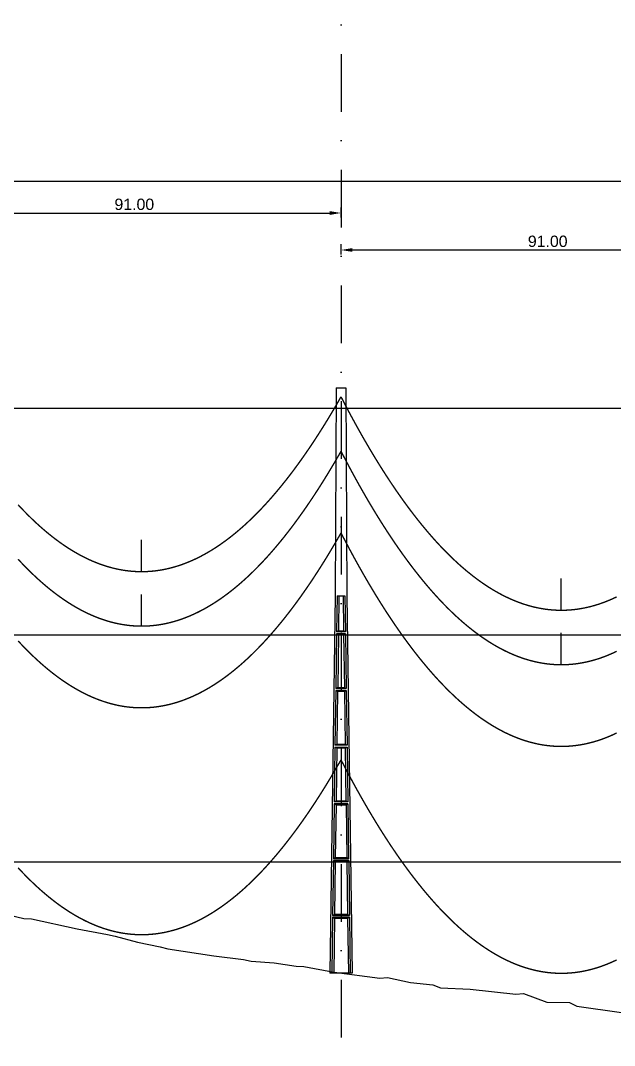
# Model space of a CAD drawing. Header units: metres. Extents: x -121 to 9872, y 3505 to 10721.
# Drawn here: x 3599.7 to 3730.4, y 6536.5 to 6762.4 of the extents above; entities that cross this region are included whole.
import ezdxf

# ---------------------------------------------------------------- set-up
doc = ezdxf.new("R2010")
doc.units = ezdxf.units.M
doc.header["$PDMODE"] = 2
doc.linetypes.add('DASHDOT', pattern=[25.4, 12.7, -6.35, 0, -6.35])
doc.linetypes.add('DASHED', pattern=[0.75, 0.5, -0.25])
for name, color, linetype in [('C-ROAD-PROF', 2, 'DASHED'), ('CON-EOL- FO', 101, 'Continuous'), ('CON-EOL- PROJEÇÃO', 22, 'Continuous'), ('CON-EOL-CA ARBUTUS', 144, 'Continuous'), ('cotas', 7, 'Continuous'), ('GRID', 253, 'Continuous'), ('POSTE DT', 7, 'Continuous')]:
    doc.layers.add(name, color=color, linetype=linetype)
doc.styles.get("Standard").update_dxf_attribs({"font": 'arial.ttf'})
doc.dimstyles.new('ISO-25', dxfattribs={"dimtxt": 2.5, "dimasz": 2.5, "dimexe": 1.25, "dimexo": 0.625, "dimtad": 1, "dimzin": 1, "dimtxsty": 'Standard', "dimcen": 2.5, "dimaunit": 1, "dimadec": 3, "dimazin": 3, "dimtfac": 1, "dimtmove": 0, "dimatfit": 3, "dimfxlon": 1, "dimarcsym": 0})

# ---------------------------------------------------------------- blocks, each defined once
blk = doc.blocks.new('*U10')
at = {"layer": 'POSTE DT', "extrusion": (0, 1, 0)}
for p, q in [((-3.31, 406.59), (-4.05, 262)), ((-3.31, 406.59), (3.31, 406.59)), ((3.31, 406.59), (4.06, 262)), ((-4.05, 262), (-7.72, 0)), ((-4.05, 262), (-4.05, 262)), ((-2.73, 262), (-3.08, 237.05)), ((-2.73, 262), (2.75, 262)), ((-1.42, 262), (-1.77, 237.57)), ((1.43, 262), (1.77, 237.57)), ((2.75, 262), (3.1, 237.05)), ((4.06, 262), (7.72, 0)), ((-3.1, 235.74), (-3.63, 197.65)), ((3.11, 235.73), (-3.1, 235.74)), ((3.1, 237.05), (-3.08, 237.05)), ((-1.8, 235.21), (-2.32, 198.19)), ((1.8, 235.21), (2.32, 198.19)), ((3.11, 235.73), (3.65, 197.65)), ((-3.65, 196.34), (-4.19, 158.25)), ((-2.35, 195.8), (-2.87, 158.8)), ((2.35, 195.8), (2.87, 158.8)), ((3.66, 196.34), (4.2, 158.25)), ((-4.21, 156.94), (-4.74, 118.85)), ((4.21, 156.94), (4.75, 118.85)), ((-2.9, 156.39), (-3.42, 119.41)), ((2.91, 156.39), (3.42, 119.41)), ((-4.76, 117.54), (-5.29, 79.45)), ((4.77, 117.54), (-4.76, 117.54)), ((4.75, 118.85), (-4.74, 118.85)), ((-3.46, 116.98), (-3.97, 80.02)), ((3.46, 116.98), (3.98, 80.02)), ((4.77, 117.54), (5.3, 79.45)), ((5.3, 79.45), (-5.29, 79.45)), ((-5.31, 78.14), (-5.85, 40.06)), ((5.32, 78.14), (-5.31, 78.14)), ((-4.01, 77.57), (-4.53, 40.63)), ((4.01, 77.57), (4.53, 40.63)), ((5.32, 78.14), (5.85, 40.06)), ((-5.86, 38.74), (-6.41, 0)), ((5.87, 38.74), (-5.86, 38.74)), ((5.85, 40.06), (-5.85, 40.06)), ((-4.56, 38.17), (-5.1, 0)), ((4.56, 38.17), (5.1, 0)), ((5.87, 38.74), (6.41, 0)), ((-6.41, 0), (-7.72, 0)), ((-5.1, 0), (-6.41, 0)), ((5.1, 0), (-5.1, 0)), ((6.41, 0), (5.1, 0)), ((7.72, 0), (6.41, 0))]:
    blk.add_line(p, q, dxfattribs=at)
at = {"layer": 'POSTE DT', "ltscale": 3}
for points in [[(-3.65, 196.34), (3.66, 196.34)], [(-3.63, 197.65), (3.65, 197.65)], [(-4.21, 156.94), (4.21, 156.94)], [(4.2, 158.25), (-4.19, 158.25)]]:
    blk.add_lwpolyline(points, dxfattribs=at)
at = {"layer": 'POSTE DT'}
for points, knots in [([(0.25, 309.94), (0.25, 309.93), (0.25, 309.93), (0.25, 309.92), (0.25, 309.91), (0.25, 309.9), (0.25, 309.89), (0.24, 309.85), (0.22, 309.82), (0.19, 309.77), (0.16, 309.74), (0.11, 309.71), (0.08, 309.7), (0.01, 309.68), (-0.02, 309.68), (-0.08, 309.7), (-0.11, 309.71), (-0.16, 309.74), (-0.18, 309.76), (-0.21, 309.8), (-0.22, 309.82), (-0.24, 309.85), (-0.24, 309.87), (-0.25, 309.89), (-0.25, 309.9), (-0.25, 309.92), (-0.25, 309.92), (-0.25, 309.93), (-0.25, 309.94), (-0.25, 309.95), (-0.25, 309.95), (-0.25, 309.96), (-0.25, 309.97), (-0.24, 310), (-0.23, 310.02), (-0.21, 310.07), (-0.2, 310.09), (-0.15, 310.14), (-0.13, 310.15), (-0.07, 310.18), (-0.03, 310.19), (0.03, 310.19), (0.06, 310.18), (0.12, 310.16), (0.14, 310.14), (0.18, 310.11), (0.2, 310.09), (0.21, 310.06), (0.22, 310.05), (0.23, 310.04), (0.24, 310.01), (0.24, 309.99), (0.25, 309.97), (0.25, 309.96), (0.25, 309.95), (0.25, 309.94), (0.25, 309.94), (0.25, 309.94), (0.25, 309.94)], [-54.728303, -54.728303, -54.728303, -54.728303, -54.309038, -54.309038, -53.647169, -53.647169, -52.532885, -52.532885, -48.86224, -48.86224, -45.282765, -45.282765, -41.52867, -41.52867, -37.867486, -37.867486, -34.454589, -34.454589, -31.301423, -31.301423, -28.48103, -28.48103, -26.961755, -26.961755, -25.7544, -25.7544, -25.136228, -25.136228, -24.64409, -24.64409, -24.094201, -24.094201, -23.191199, -23.191199, -20.494482, -20.494482, -17.342863, -17.342863, -13.645538, -13.645538, -9.835989, -9.835989, -6.296781, -6.296781, -3.005029, -3.005029, 0, 0, 0, 1.527594, 1.527594, 3.697216, 3.697216, 4.489727, 4.489727, 5.01438, 5.01438, 5.095313, 5.095313, 5.095313, 5.095313]), ([(-3.1, 235.74), (-2.88, 235.65), (-2.67, 235.56), (-2.23, 235.39), (-2.02, 235.3), (-1.8, 235.21)], [0.055576, 0.055576, 0.055576, 0.055576, 56.767409, 56.767409, 113.50757, 113.50757, 113.50757, 113.50757]), ([(-1.77, 237.57), (-1.99, 237.49), (-2.21, 237.4), (-2.64, 237.22), (-2.86, 237.14), (-3.08, 237.05)], [0, 0, 0, 0, 56.660495, 56.660495, 113.412826, 113.412826, 113.412826, 113.412826]), ([(-1.8, 235.21), (-1.2, 235.21), (-0.6, 235.21), (0.6, 235.21), (1.2, 235.21), (1.8, 235.21)], [0, 0, 0, 0, 68.567797, 68.567797, 137.136247, 137.136247, 137.136247, 137.136247]), ([(1.77, 237.57), (1.18, 237.57), (0.59, 237.57), (-0.59, 237.57), (-1.18, 237.57), (-1.77, 237.57)], [0, 0, 0, 0, 67.306894, 67.306894, 134.614447, 134.614447, 134.614447, 134.614447]), ([(3.1, 237.05), (2.87, 237.14), (2.65, 237.23), (2.21, 237.4), (1.99, 237.49), (1.77, 237.57)], [0, 0, 0, 0, 56.738948, 56.738948, 113.38731, 113.38731, 113.38731, 113.38731]), ([(1.8, 235.21), (2.02, 235.3), (2.24, 235.38), (2.68, 235.56), (2.89, 235.65), (3.11, 235.73)], [0, 0, 0, 0, 56.845349, 56.845349, 113.599799, 113.599799, 113.599799, 113.599799]), ([(-3.65, 196.34), (-3.43, 196.25), (-3.22, 196.16), (-2.78, 195.98), (-2.57, 195.89), (-2.35, 195.8)], [0.054307, 0.054307, 0.054307, 0.054307, 63.527131, 63.527131, 127.063246, 127.063246, 127.063246, 127.063246]), ([(-2.32, 198.19), (-2.54, 198.1), (-2.76, 198.01), (-3.2, 197.83), (-3.41, 197.74), (-3.63, 197.65)], [0, 0, 0, 0, 63.412073, 63.412073, 126.777421, 126.777421, 126.777421, 126.777421]), ([(-2.35, 195.8), (-1.57, 195.8), (-0.78, 195.8), (0.79, 195.8), (1.57, 195.8), (2.35, 195.8)], [0, 0, 0, 0, 89.585713, 89.585713, 179.17191, 179.17191, 179.17191, 179.17191]), ([(2.32, 198.19), (1.55, 198.19), (0.77, 198.19), (-0.77, 198.19), (-1.55, 198.19), (-2.32, 198.19)], [0, 0, 0, 0, 88.31008, 88.31008, 176.620652, 176.620652, 176.620652, 176.620652]), ([(3.65, 197.65), (3.43, 197.74), (3.2, 197.83), (2.76, 198.01), (2.54, 198.1), (2.32, 198.19)], [0, 0, 0, 0, 63.488119, 63.488119, 126.880939, 126.880939, 126.880939, 126.880939]), ([(2.35, 195.8), (2.57, 195.89), (2.79, 195.98), (3.23, 196.16), (3.45, 196.25), (3.66, 196.34)], [0, 0, 0, 0, 63.60246, 63.60246, 127.109696, 127.109696, 127.109696, 127.109696]), ([(-4.21, 156.94), (-3.99, 156.85), (-3.77, 156.75), (-3.34, 156.57), (-3.12, 156.48), (-2.9, 156.39)], [0.053423, 0.053423, 0.053423, 0.053423, 70.429742, 70.429742, 140.90167, 140.90167, 140.90167, 140.90167]), ([(-2.87, 158.8), (-3.09, 158.71), (-3.31, 158.62), (-3.75, 158.43), (-3.97, 158.34), (-4.19, 158.25)], [0, 0, 0, 0, 70.301707, 70.301707, 140.590947, 140.590947, 140.590947, 140.590947]), ([(2.87, 158.8), (1.92, 158.8), (0.96, 158.8), (-0.96, 158.8), (-1.91, 158.8), (-2.87, 158.8)], [0, 0, 0, 0, 109.314454, 109.314454, 218.629264, 218.629264, 218.629264, 218.629264]), ([(4.2, 158.25), (3.98, 158.34), (3.76, 158.44), (3.31, 158.62), (3.09, 158.71), (2.87, 158.8)], [0, 0, 0, 0, 70.379198, 70.379198, 140.659718, 140.659718, 140.659718, 140.659718]), ([(2.91, 156.39), (3.12, 156.48), (3.34, 156.57), (3.78, 156.75), (4, 156.85), (4.21, 156.94)], [0, 0, 0, 0, 70.506649, 70.506649, 140.914701, 140.914701, 140.914701, 140.914701]), ([(-2.9, 156.39), (-1.94, 156.39), (-0.97, 156.39), (0.97, 156.39), (1.94, 156.39), (2.91, 156.39)], [0, 0, 0, 0, 110.60219, 110.60219, 221.20473, 221.20473, 221.20473, 221.20473]), ([(-4.76, 117.54), (-4.54, 117.45), (-4.32, 117.35), (-3.89, 117.17), (-3.67, 117.07), (-3.46, 116.98)], [0.052784, 0.052784, 0.052784, 0.052784, 77.438432, 77.438432, 154.950301, 154.950301, 154.950301, 154.950301]), ([(-3.42, 119.41), (-3.64, 119.32), (-3.86, 119.23), (-4.3, 119.04), (-4.52, 118.95), (-4.74, 118.85)], [0, 0, 0, 0, 77.299547, 77.299547, 154.618634, 154.618634, 154.618634, 154.618634]), ([(-3.46, 116.98), (-2.3, 116.98), (-1.15, 116.98), (1.15, 116.98), (2.31, 116.98), (3.46, 116.98)], [0, 0, 0, 0, 131.617604, 131.617604, 263.235447, 263.235447, 263.235447, 263.235447]), ([(3.42, 119.41), (2.28, 119.41), (1.14, 119.41), (-1.14, 119.41), (-2.28, 119.41), (-3.42, 119.41)], [0, 0, 0, 0, 130.319901, 130.319901, 260.640046, 260.640046, 260.640046, 260.640046]), ([(4.75, 118.85), (4.53, 118.95), (4.31, 119.04), (3.87, 119.23), (3.64, 119.32), (3.42, 119.41)], [0, 0, 0, 0, 77.381597, 77.381597, 154.66183, 154.66183, 154.66183, 154.66183]), ([(3.46, 116.98), (3.68, 117.07), (3.89, 117.17), (4.33, 117.35), (4.55, 117.45), (4.77, 117.54)], [0, 0, 0, 0, 77.520013, 77.520013, 154.938747, 154.938747, 154.938747, 154.938747]), ([(-3.97, 80.02), (-4.19, 79.93), (-4.41, 79.83), (-4.85, 79.64), (-5.07, 79.55), (-5.29, 79.45)], [0, 0, 0, 0, 84.379671, 84.379671, 168.809376, 168.809376, 168.809376, 168.809376]), ([(3.98, 80.02), (2.65, 80.02), (1.33, 80.02), (-1.32, 80.02), (-2.65, 80.02), (-3.97, 80.02)], [0, 0, 0, 0, 151.326157, 151.326157, 302.652465, 302.652465, 302.652465, 302.652465]), ([(5.3, 79.45), (5.08, 79.55), (4.86, 79.64), (4.42, 79.83), (4.2, 79.93), (3.98, 80.02)], [0, 0, 0, 0, 84.46863, 84.46863, 168.833721, 168.833721, 168.833721, 168.833721]), ([(-5.31, 78.14), (-5.09, 78.05), (-4.88, 77.95), (-4.44, 77.76), (-4.23, 77.67), (-4.01, 77.57)], [0.052308, 0.052308, 0.052308, 0.052308, 84.527725, 84.527725, 169.158824, 169.158824, 169.158824, 169.158824]), ([(-4.01, 77.57), (-2.67, 77.57), (-1.34, 77.57), (1.34, 77.57), (2.67, 77.57), (4.01, 77.57)], [0, 0, 0, 0, 152.632212, 152.632212, 305.264569, 305.264569, 305.264569, 305.264569]), ([(4.01, 77.57), (4.23, 77.67), (4.45, 77.76), (4.88, 77.95), (5.1, 78.05), (5.32, 78.14)], [0, 0, 0, 0, 84.616316, 84.616316, 169.129178, 169.129178, 169.129178, 169.129178]), ([(-5.86, 38.74), (-5.65, 38.65), (-5.43, 38.55), (-5, 38.36), (-4.78, 38.26), (-4.56, 38.17)], [0.026524, 0.026524, 0.026524, 0.026524, 91.679563, 91.679563, 183.466041, 183.466041, 183.466041, 183.466041]), ([(-4.53, 40.63), (-4.75, 40.53), (-4.97, 40.44), (-5.41, 40.25), (-5.63, 40.15), (-5.85, 40.06)], [0, 0, 0, 0, 91.523648, 91.523648, 183.126775, 183.126775, 183.126775, 183.126775]), ([(-4.56, 38.17), (-3.04, 38.17), (-1.52, 38.17), (1.52, 38.17), (3.04, 38.17), (4.56, 38.17)], [0, 0, 0, 0, 173.646192, 173.646192, 347.292451, 347.292451, 347.292451, 347.292451]), ([(4.53, 40.63), (3.02, 40.63), (1.51, 40.63), (-1.51, 40.63), (-3.02, 40.63), (-4.53, 40.63)], [0, 0, 0, 0, 172.33304, 172.33304, 344.666151, 344.666151, 344.666151, 344.666151]), ([(5.85, 40.06), (5.63, 40.15), (5.41, 40.25), (4.97, 40.44), (4.75, 40.53), (4.53, 40.63)], [0, 0, 0, 0, 91.621326, 91.621326, 183.137324, 183.137324, 183.137324, 183.137324]), ([(4.56, 38.17), (4.78, 38.26), (5, 38.36), (5.43, 38.55), (5.65, 38.65), (5.87, 38.74)], [0, 0, 0, 0, 91.776928, 91.776928, 183.448614, 183.448614, 183.448614, 183.448614])]:
    blk.add_open_spline(points, degree=3, knots=knots, dxfattribs=at)
blk = doc.blocks.new('*D363')
at = {"layer": 'cotas', "color": 0, "lineweight": -2, "transparency": 16777216}
for p, q in [((3579.21, 6718.96), (3579.21, 6721.21)), ((3581.71, 6719.96), (3667.71, 6719.96)), ((3670.21, 6718.96), (3670.21, 6721.21))]:
    blk.add_line(p, q, dxfattribs=at)
at = {"layer": 'cotas', "color": 0, "transparency": 16777216}
for points in [[(3581.71, 6720.38), (3581.71, 6719.54), (3579.21, 6719.96)], [(3667.71, 6720.38), (3667.71, 6719.54), (3670.21, 6719.96)]]:
    blk.add_solid(points, dxfattribs=at)
at = {"layer": 'Defpoints', "color": 0, "transparency": 16777216}
for p in [(3670.21, 6719.96), (3579.21, 6687.3), (3670.21, 6681.46)]:
    blk.add_point(p, dxfattribs=at)
at = {"layer": 'cotas', "color": 0, "transparency": 16777216, "insert": (3624.71, 6721.86), "char_height": 2.5, "attachment_point": 5}
blk.add_mtext('91.00', dxfattribs=at)
blk = doc.blocks.new('*D364')
at = {"layer": 'cotas', "color": 0, "lineweight": -2, "transparency": 16777216}
for p, q in [((3670.21, 6710.81), (3670.21, 6713.06)), ((3761.21, 6710.81), (3761.21, 6713.06)), ((3672.71, 6711.81), (3758.71, 6711.81))]:
    blk.add_line(p, q, dxfattribs=at)
at = {"layer": 'cotas', "color": 0, "transparency": 16777216}
for points in [[(3672.71, 6712.23), (3672.71, 6711.4), (3670.21, 6711.81)], [(3758.71, 6712.23), (3758.71, 6711.4), (3761.21, 6711.81)]]:
    blk.add_solid(points, dxfattribs=at)
at = {"layer": 'Defpoints', "color": 0, "transparency": 16777216}
for p in [(3761.21, 6711.81), (3670.21, 6681.46), (3761.21, 6670.53)]:
    blk.add_point(p, dxfattribs=at)
at = {"layer": 'cotas', "color": 0, "transparency": 16777216, "insert": (3715.71, 6713.71), "char_height": 2.5, "attachment_point": 5}
blk.add_mtext('91.00', dxfattribs=at)

msp = doc.modelspace()

# ---------------------------------------------------------------- linework, layer by layer
at = {"layer": 'C-ROAD-PROF', "color": 0, "linetype": 'Continuous', "lineweight": -3}
msp.add_lwpolyline([(3595.451, 6565.643), (3600.385, 6564.522), (3602.058, 6564.407), (3612.111, 6562.245), (3618.816, 6560.977), (3620.52, 6560.6), (3625.418, 6559.261), (3630.398, 6558.235), (3632.053, 6557.808), (3642.193, 6556.241), (3648.761, 6555.431), (3650.437, 6555.128), (3655.467, 6554.741), (3660.335, 6553.988), (3662.03, 6553.903), (3668.709, 6552.664), (3678.75, 6551.321), (3680.458, 6551.477), (3685.47, 6550.361), (3690.433, 6549.887), (3692.106, 6549.191), (3698.654, 6548.932), (3708.711, 6547.819), (3710.414, 6547.961), (3715.51, 6546.061), (3720.479, 6545.97), (3722.144, 6545.171), (3731.988, 6543.745)], dxfattribs=at)
at = {"layer": 'CON-EOL- FO', "const_width": 0.3}
for points in [[(3599.132, 6625.668), (3599.584, 6625.181), (3600.037, 6624.701), (3600.49, 6624.23), (3600.943, 6623.767), (3601.395, 6623.312), (3601.848, 6622.866), (3602.301, 6622.427), (3602.754, 6621.997), (3603.206, 6621.575), (3603.659, 6621.162), (3604.112, 6620.756), (3604.565, 6620.359), (3605.017, 6619.97), (3605.47, 6619.589), (3605.923, 6619.216), (3606.376, 6618.852), (3606.828, 6618.496), (3607.281, 6618.148), (3607.734, 6617.808), (3608.186, 6617.476), (3608.639, 6617.153), (3609.092, 6616.837), (3609.545, 6616.53), (3609.997, 6616.231), (3610.45, 6615.941), (3610.903, 6615.658), (3611.356, 6615.384), (3611.808, 6615.118), (3612.261, 6614.86), (3612.714, 6614.61), (3613.167, 6614.369), (3613.619, 6614.135), (3614.072, 6613.91), (3614.525, 6613.693), (3614.977, 6613.484), (3615.43, 6613.284), (3615.883, 6613.091), (3616.336, 6612.907), (3616.788, 6612.731), (3617.241, 6612.563), (3617.694, 6612.404), (3618.147, 6612.252), (3618.599, 6612.109), (3619.052, 6611.974), (3619.505, 6611.847), (3619.958, 6611.728), (3620.41, 6611.617), (3620.863, 6611.515), (3621.316, 6611.42), (3621.769, 6611.334), (3622.221, 6611.256), (3622.674, 6611.187), (3623.127, 6611.125), (3623.579, 6611.072), (3624.032, 6611.027), (3624.485, 6610.99), (3624.938, 6610.961), (3625.39, 6610.94), (3625.843, 6610.928), (3626.296, 6610.923), (3626.749, 6610.927), (3627.201, 6610.939), (3627.654, 6610.959), (3628.107, 6610.988), (3628.56, 6611.024), (3629.012, 6611.069), (3629.465, 6611.122), (3629.918, 6611.183), (3630.371, 6611.252), (3630.823, 6611.33), (3631.276, 6611.415), (3631.729, 6611.509), (3632.181, 6611.611), (3632.634, 6611.721), (3633.087, 6611.84), (3633.54, 6611.966), (3633.992, 6612.101), (3634.445, 6612.244), (3634.898, 6612.395), (3635.351, 6612.554), (3635.803, 6612.721), (3636.256, 6612.897), (3636.709, 6613.081), (3637.162, 6613.273), (3637.614, 6613.473), (3638.067, 6613.681), (3638.52, 6613.898), (3638.973, 6614.122), (3639.425, 6614.355), (3639.878, 6614.596), (3640.331, 6614.846), (3640.783, 6615.103), (3641.236, 6615.369), (3641.689, 6615.643), (3642.142, 6615.925), (3642.594, 6616.215), (3643.047, 6616.513), (3643.5, 6616.82), (3643.953, 6617.135), (3644.405, 6617.458), (3644.858, 6617.789), (3645.311, 6618.128), (3645.764, 6618.476), (3646.216, 6618.832), (3646.669, 6619.196), (3647.122, 6619.568), (3647.575, 6619.948), (3648.027, 6620.337), (3648.48, 6620.734), (3648.933, 6621.139), (3649.385, 6621.552), (3649.838, 6621.973), (3650.291, 6622.403), (3650.744, 6622.841), (3651.196, 6623.287), (3651.649, 6623.741), (3652.102, 6624.204), (3652.555, 6624.674), (3653.007, 6625.153), (3653.46, 6625.641), (3653.913, 6626.136), (3654.366, 6626.64), (3654.818, 6627.151), (3655.271, 6627.672), (3655.724, 6628.2), (3656.177, 6628.736), (3656.629, 6629.281), (3657.082, 6629.834), (3657.535, 6630.395), (3657.987, 6630.965), (3658.44, 6631.543), (3658.893, 6632.129), (3659.346, 6632.723), (3659.798, 6633.325), (3660.251, 6633.936), (3660.704, 6634.555), (3661.157, 6635.182), (3661.609, 6635.818), (3662.062, 6636.461), (3662.515, 6637.113), (3662.968, 6637.774), (3663.42, 6638.442), (3663.873, 6639.119), (3664.326, 6639.804), (3664.778, 6640.497), (3665.231, 6641.199), (3665.684, 6641.909), (3666.137, 6642.627), (3666.589, 6643.353), (3667.042, 6644.088), (3667.495, 6644.831), (3667.948, 6645.582), (3668.4, 6646.342), (3668.853, 6647.11), (3669.306, 6647.886), (3669.759, 6648.67), (3670.211, 6649.463)], [(3670.211, 6649.463), (3670.664, 6648.586), (3671.117, 6647.717), (3671.57, 6646.857), (3672.022, 6646.005), (3672.475, 6645.161), (3672.928, 6644.326), (3673.38, 6643.498), (3673.833, 6642.68), (3674.286, 6641.869), (3674.739, 6641.067), (3675.191, 6640.273), (3675.644, 6639.487), (3676.097, 6638.71), (3676.55, 6637.941), (3677.002, 6637.18), (3677.455, 6636.428), (3677.908, 6635.683), (3678.361, 6634.948), (3678.813, 6634.22), (3679.266, 6633.501), (3679.719, 6632.79), (3680.172, 6632.087), (3680.624, 6631.392), (3681.077, 6630.706), (3681.53, 6630.028), (3681.982, 6629.358), (3682.435, 6628.697), (3682.888, 6628.044), (3683.341, 6627.399), (3683.793, 6626.762), (3684.246, 6626.134), (3684.699, 6625.514), (3685.152, 6624.902), (3685.604, 6624.298), (3686.057, 6623.703), (3686.51, 6623.116), (3686.963, 6622.537), (3687.415, 6621.966), (3687.868, 6621.404), (3688.321, 6620.849), (3688.774, 6620.303), (3689.226, 6619.766), (3689.679, 6619.236), (3690.132, 6618.715), (3690.584, 6618.202), (3691.037, 6617.697), (3691.49, 6617.201), (3691.943, 6616.712), (3692.395, 6616.232), (3692.848, 6615.76), (3693.301, 6615.297), (3693.754, 6614.841), (3694.206, 6614.394), (3694.659, 6613.955), (3695.112, 6613.524), (3695.565, 6613.101), (3696.017, 6612.687), (3696.47, 6612.281), (3696.923, 6611.883), (3697.376, 6611.493), (3697.828, 6611.111), (3698.281, 6610.738), (3698.734, 6610.373), (3699.186, 6610.016), (3699.639, 6609.667), (3700.092, 6609.327), (3700.545, 6608.994), (3700.997, 6608.67), (3701.45, 6608.354), (3701.903, 6608.046), (3702.356, 6607.747), (3702.808, 6607.455), (3703.261, 6607.172), (3703.714, 6606.897), (3704.167, 6606.63), (3704.619, 6606.372), (3705.072, 6606.121), (3705.525, 6605.879), (3705.977, 6605.645), (3706.43, 6605.419), (3706.883, 6605.202), (3707.336, 6604.992), (3707.788, 6604.791), (3708.241, 6604.598), (3708.694, 6604.413), (3709.147, 6604.236), (3709.599, 6604.067), (3710.052, 6603.907), (3710.505, 6603.755), (3710.958, 6603.611), (3711.41, 6603.475), (3711.863, 6603.347), (3712.316, 6603.228), (3712.769, 6603.116), (3713.221, 6603.013), (3713.674, 6602.918), (3714.127, 6602.831), (3714.579, 6602.753), (3715.032, 6602.682), (3715.485, 6602.62), (3715.938, 6602.566), (3716.39, 6602.52), (3716.843, 6602.482), (3717.296, 6602.453), (3717.749, 6602.431), (3718.201, 6602.418), (3718.654, 6602.413), (3719.107, 6602.416), (3719.56, 6602.428), (3720.012, 6602.447), (3720.465, 6602.475), (3720.918, 6602.511), (3721.371, 6602.555), (3721.823, 6602.607), (3722.276, 6602.667), (3722.729, 6602.736), (3723.181, 6602.813), (3723.634, 6602.898), (3724.087, 6602.991), (3724.54, 6603.092), (3724.992, 6603.201), (3725.445, 6603.319), (3725.898, 6603.445), (3726.351, 6603.579), (3726.803, 6603.721), (3727.256, 6603.871), (3727.709, 6604.03), (3728.162, 6604.197), (3728.614, 6604.371), (3729.067, 6604.555), (3729.52, 6604.746), (3729.973, 6604.945), (3730.425, 6605.153), (3730.878, 6605.369)]]:
    msp.add_lwpolyline(points, dxfattribs=at)
at = {"layer": 'CON-EOL- PROJEÇÃO', "lineweight": 30, "const_width": 0.3}
for points in [[(3599.132, 6575.668), (3599.584, 6575.181), (3600.037, 6574.701), (3600.49, 6574.23), (3600.943, 6573.767), (3601.395, 6573.312), (3601.848, 6572.866), (3602.301, 6572.427), (3602.754, 6571.997), (3603.206, 6571.575), (3603.659, 6571.162), (3604.112, 6570.756), (3604.565, 6570.359), (3605.017, 6569.97), (3605.47, 6569.589), (3605.923, 6569.216), (3606.376, 6568.852), (3606.828, 6568.496), (3607.281, 6568.148), (3607.734, 6567.808), (3608.186, 6567.476), (3608.639, 6567.153), (3609.092, 6566.837), (3609.545, 6566.53), (3609.997, 6566.231), (3610.45, 6565.941), (3610.903, 6565.658), (3611.356, 6565.384), (3611.808, 6565.118), (3612.261, 6564.86), (3612.714, 6564.61), (3613.167, 6564.369), (3613.619, 6564.135), (3614.072, 6563.91), (3614.525, 6563.693), (3614.977, 6563.484), (3615.43, 6563.284), (3615.883, 6563.091), (3616.336, 6562.907), (3616.788, 6562.731), (3617.241, 6562.563), (3617.694, 6562.404), (3618.147, 6562.252), (3618.599, 6562.109), (3619.052, 6561.974), (3619.505, 6561.847), (3619.958, 6561.728), (3620.41, 6561.617), (3620.863, 6561.515), (3621.316, 6561.42), (3621.769, 6561.334), (3622.221, 6561.256), (3622.674, 6561.187), (3623.127, 6561.125), (3623.579, 6561.072), (3624.032, 6561.027), (3624.485, 6560.99), (3624.938, 6560.961), (3625.39, 6560.94), (3625.843, 6560.928), (3626.296, 6560.923), (3626.749, 6560.927), (3627.201, 6560.939), (3627.654, 6560.959), (3628.107, 6560.988), (3628.56, 6561.024), (3629.012, 6561.069), (3629.465, 6561.122), (3629.918, 6561.183), (3630.371, 6561.252), (3630.823, 6561.33), (3631.276, 6561.415), (3631.729, 6561.509), (3632.181, 6561.611), (3632.634, 6561.721), (3633.087, 6561.84), (3633.54, 6561.966), (3633.992, 6562.101), (3634.445, 6562.244), (3634.898, 6562.395), (3635.351, 6562.554), (3635.803, 6562.721), (3636.256, 6562.897), (3636.709, 6563.081), (3637.162, 6563.273), (3637.614, 6563.473), (3638.067, 6563.681), (3638.52, 6563.898), (3638.973, 6564.122), (3639.425, 6564.355), (3639.878, 6564.596), (3640.331, 6564.846), (3640.783, 6565.103), (3641.236, 6565.369), (3641.689, 6565.643), (3642.142, 6565.925), (3642.594, 6566.215), (3643.047, 6566.513), (3643.5, 6566.82), (3643.953, 6567.135), (3644.405, 6567.458), (3644.858, 6567.789), (3645.311, 6568.128), (3645.764, 6568.476), (3646.216, 6568.832), (3646.669, 6569.196), (3647.122, 6569.568), (3647.575, 6569.948), (3648.027, 6570.337), (3648.48, 6570.734), (3648.933, 6571.139), (3649.385, 6571.552), (3649.838, 6571.973), (3650.291, 6572.403), (3650.744, 6572.841), (3651.196, 6573.287), (3651.649, 6573.741), (3652.102, 6574.204), (3652.555, 6574.674), (3653.007, 6575.153), (3653.46, 6575.641), (3653.913, 6576.136), (3654.366, 6576.64), (3654.818, 6577.151), (3655.271, 6577.672), (3655.724, 6578.2), (3656.177, 6578.736), (3656.629, 6579.281), (3657.082, 6579.834), (3657.535, 6580.395), (3657.987, 6580.965), (3658.44, 6581.543), (3658.893, 6582.129), (3659.346, 6582.723), (3659.798, 6583.325), (3660.251, 6583.936), (3660.704, 6584.555), (3661.157, 6585.182), (3661.609, 6585.818), (3662.062, 6586.461), (3662.515, 6587.113), (3662.968, 6587.774), (3663.42, 6588.442), (3663.873, 6589.119), (3664.326, 6589.804), (3664.778, 6590.497), (3665.231, 6591.199), (3665.684, 6591.909), (3666.137, 6592.627), (3666.589, 6593.353), (3667.042, 6594.088), (3667.495, 6594.831), (3667.948, 6595.582), (3668.4, 6596.342), (3668.853, 6597.11), (3669.306, 6597.886), (3669.759, 6598.67), (3670.211, 6599.463)], [(3670.211, 6599.463), (3670.664, 6598.586), (3671.117, 6597.717), (3671.57, 6596.857), (3672.022, 6596.005), (3672.475, 6595.161), (3672.928, 6594.326), (3673.38, 6593.498), (3673.833, 6592.68), (3674.286, 6591.869), (3674.739, 6591.067), (3675.191, 6590.273), (3675.644, 6589.487), (3676.097, 6588.71), (3676.55, 6587.941), (3677.002, 6587.18), (3677.455, 6586.428), (3677.908, 6585.683), (3678.361, 6584.948), (3678.813, 6584.22), (3679.266, 6583.501), (3679.719, 6582.79), (3680.172, 6582.087), (3680.624, 6581.392), (3681.077, 6580.706), (3681.53, 6580.028), (3681.982, 6579.358), (3682.435, 6578.697), (3682.888, 6578.044), (3683.341, 6577.399), (3683.793, 6576.762), (3684.246, 6576.134), (3684.699, 6575.514), (3685.152, 6574.902), (3685.604, 6574.298), (3686.057, 6573.703), (3686.51, 6573.116), (3686.963, 6572.537), (3687.415, 6571.966), (3687.868, 6571.404), (3688.321, 6570.849), (3688.774, 6570.303), (3689.226, 6569.766), (3689.679, 6569.236), (3690.132, 6568.715), (3690.584, 6568.202), (3691.037, 6567.697), (3691.49, 6567.201), (3691.943, 6566.712), (3692.395, 6566.232), (3692.848, 6565.76), (3693.301, 6565.297), (3693.754, 6564.841), (3694.206, 6564.394), (3694.659, 6563.955), (3695.112, 6563.524), (3695.565, 6563.101), (3696.017, 6562.687), (3696.47, 6562.281), (3696.923, 6561.883), (3697.376, 6561.493), (3697.828, 6561.111), (3698.281, 6560.738), (3698.734, 6560.373), (3699.186, 6560.016), (3699.639, 6559.667), (3700.092, 6559.327), (3700.545, 6558.994), (3700.997, 6558.67), (3701.45, 6558.354), (3701.903, 6558.046), (3702.356, 6557.747), (3702.808, 6557.455), (3703.261, 6557.172), (3703.714, 6556.897), (3704.167, 6556.63), (3704.619, 6556.372), (3705.072, 6556.121), (3705.525, 6555.879), (3705.977, 6555.645), (3706.43, 6555.419), (3706.883, 6555.202), (3707.336, 6554.992), (3707.788, 6554.791), (3708.241, 6554.598), (3708.694, 6554.413), (3709.147, 6554.236), (3709.599, 6554.067), (3710.052, 6553.907), (3710.505, 6553.755), (3710.958, 6553.611), (3711.41, 6553.475), (3711.863, 6553.347), (3712.316, 6553.228), (3712.769, 6553.116), (3713.221, 6553.013), (3713.674, 6552.918), (3714.127, 6552.831), (3714.579, 6552.753), (3715.032, 6552.682), (3715.485, 6552.62), (3715.938, 6552.566), (3716.39, 6552.52), (3716.843, 6552.482), (3717.296, 6552.453), (3717.749, 6552.431), (3718.201, 6552.418), (3718.654, 6552.413), (3719.107, 6552.416), (3719.56, 6552.428), (3720.012, 6552.447), (3720.465, 6552.475), (3720.918, 6552.511), (3721.371, 6552.555), (3721.823, 6552.607), (3722.276, 6552.667), (3722.729, 6552.736), (3723.181, 6552.813), (3723.634, 6552.898), (3724.087, 6552.991), (3724.54, 6553.092), (3724.992, 6553.201), (3725.445, 6553.319), (3725.898, 6553.445), (3726.351, 6553.579), (3726.803, 6553.721), (3727.256, 6553.871), (3727.709, 6554.03), (3728.162, 6554.197), (3728.614, 6554.371), (3729.067, 6554.555), (3729.52, 6554.746), (3729.973, 6554.945), (3730.425, 6555.153), (3730.878, 6555.369)]]:
    msp.add_lwpolyline(points, dxfattribs=at)
at = {"layer": 'CON-EOL-CA ARBUTUS'}
for p, q in [((3626.309, 6640.923), (3626.309, 6647.923)), ((3718.706, 6632.413), (3718.706, 6639.413)), ((3626.309, 6628.923), (3626.309, 6635.923)), ((3718.706, 6620.413), (3718.706, 6627.413))]:
    msp.add_line(p, q, dxfattribs=at)
at = {"layer": 'CON-EOL-CA ARBUTUS', "const_width": 0.3}
for points in [[(3599.132, 6655.668), (3599.584, 6655.181), (3600.037, 6654.701), (3600.49, 6654.23), (3600.943, 6653.767), (3601.395, 6653.312), (3601.848, 6652.866), (3602.301, 6652.427), (3602.754, 6651.997), (3603.206, 6651.575), (3603.659, 6651.162), (3604.112, 6650.756), (3604.565, 6650.359), (3605.017, 6649.97), (3605.47, 6649.589), (3605.923, 6649.216), (3606.376, 6648.852), (3606.828, 6648.496), (3607.281, 6648.148), (3607.734, 6647.808), (3608.186, 6647.476), (3608.639, 6647.153), (3609.092, 6646.837), (3609.545, 6646.53), (3609.997, 6646.231), (3610.45, 6645.941), (3610.903, 6645.658), (3611.356, 6645.384), (3611.808, 6645.118), (3612.261, 6644.86), (3612.714, 6644.61), (3613.167, 6644.369), (3613.619, 6644.135), (3614.072, 6643.91), (3614.525, 6643.693), (3614.977, 6643.484), (3615.43, 6643.284), (3615.883, 6643.091), (3616.336, 6642.907), (3616.788, 6642.731), (3617.241, 6642.563), (3617.694, 6642.404), (3618.147, 6642.252), (3618.599, 6642.109), (3619.052, 6641.974), (3619.505, 6641.847), (3619.958, 6641.728), (3620.41, 6641.617), (3620.863, 6641.515), (3621.316, 6641.42), (3621.769, 6641.334), (3622.221, 6641.256), (3622.674, 6641.187), (3623.127, 6641.125), (3623.579, 6641.072), (3624.032, 6641.027), (3624.485, 6640.99), (3624.938, 6640.961), (3625.39, 6640.94), (3625.843, 6640.928), (3626.296, 6640.923), (3626.749, 6640.927), (3627.201, 6640.939), (3627.654, 6640.959), (3628.107, 6640.988), (3628.56, 6641.024), (3629.012, 6641.069), (3629.465, 6641.122), (3629.918, 6641.183), (3630.371, 6641.252), (3630.823, 6641.33), (3631.276, 6641.415), (3631.729, 6641.509), (3632.181, 6641.611), (3632.634, 6641.721), (3633.087, 6641.84), (3633.54, 6641.966), (3633.992, 6642.101), (3634.445, 6642.244), (3634.898, 6642.395), (3635.351, 6642.554), (3635.803, 6642.721), (3636.256, 6642.897), (3636.709, 6643.081), (3637.162, 6643.273), (3637.614, 6643.473), (3638.067, 6643.681), (3638.52, 6643.898), (3638.973, 6644.122), (3639.425, 6644.355), (3639.878, 6644.596), (3640.331, 6644.846), (3640.783, 6645.103), (3641.236, 6645.369), (3641.689, 6645.643), (3642.142, 6645.925), (3642.594, 6646.215), (3643.047, 6646.513), (3643.5, 6646.82), (3643.953, 6647.135), (3644.405, 6647.458), (3644.858, 6647.789), (3645.311, 6648.128), (3645.764, 6648.476), (3646.216, 6648.832), (3646.669, 6649.196), (3647.122, 6649.568), (3647.575, 6649.948), (3648.027, 6650.337), (3648.48, 6650.734), (3648.933, 6651.139), (3649.385, 6651.552), (3649.838, 6651.973), (3650.291, 6652.403), (3650.744, 6652.841), (3651.196, 6653.287), (3651.649, 6653.741), (3652.102, 6654.204), (3652.555, 6654.674), (3653.007, 6655.153), (3653.46, 6655.641), (3653.913, 6656.136), (3654.366, 6656.64), (3654.818, 6657.151), (3655.271, 6657.672), (3655.724, 6658.2), (3656.177, 6658.736), (3656.629, 6659.281), (3657.082, 6659.834), (3657.535, 6660.395), (3657.987, 6660.965), (3658.44, 6661.543), (3658.893, 6662.129), (3659.346, 6662.723), (3659.798, 6663.325), (3660.251, 6663.936), (3660.704, 6664.555), (3661.157, 6665.182), (3661.609, 6665.818), (3662.062, 6666.461), (3662.515, 6667.113), (3662.968, 6667.774), (3663.42, 6668.442), (3663.873, 6669.119), (3664.326, 6669.804), (3664.778, 6670.497), (3665.231, 6671.199), (3665.684, 6671.909), (3666.137, 6672.627), (3666.589, 6673.353), (3667.042, 6674.088), (3667.495, 6674.831), (3667.948, 6675.582), (3668.4, 6676.342), (3668.853, 6677.11), (3669.306, 6677.886), (3669.759, 6678.67), (3670.211, 6679.463)], [(3670.211, 6679.463), (3670.664, 6678.586), (3671.117, 6677.717), (3671.57, 6676.857), (3672.022, 6676.005), (3672.475, 6675.161), (3672.928, 6674.326), (3673.38, 6673.498), (3673.833, 6672.68), (3674.286, 6671.869), (3674.739, 6671.067), (3675.191, 6670.273), (3675.644, 6669.487), (3676.097, 6668.71), (3676.55, 6667.941), (3677.002, 6667.18), (3677.455, 6666.428), (3677.908, 6665.683), (3678.361, 6664.948), (3678.813, 6664.22), (3679.266, 6663.501), (3679.719, 6662.79), (3680.172, 6662.087), (3680.624, 6661.392), (3681.077, 6660.706), (3681.53, 6660.028), (3681.982, 6659.358), (3682.435, 6658.697), (3682.888, 6658.044), (3683.341, 6657.399), (3683.793, 6656.762), (3684.246, 6656.134), (3684.699, 6655.514), (3685.152, 6654.902), (3685.604, 6654.298), (3686.057, 6653.703), (3686.51, 6653.116), (3686.963, 6652.537), (3687.415, 6651.966), (3687.868, 6651.404), (3688.321, 6650.849), (3688.774, 6650.303), (3689.226, 6649.766), (3689.679, 6649.236), (3690.132, 6648.715), (3690.584, 6648.202), (3691.037, 6647.697), (3691.49, 6647.201), (3691.943, 6646.712), (3692.395, 6646.232), (3692.848, 6645.76), (3693.301, 6645.297), (3693.754, 6644.841), (3694.206, 6644.394), (3694.659, 6643.955), (3695.112, 6643.524), (3695.565, 6643.101), (3696.017, 6642.687), (3696.47, 6642.281), (3696.923, 6641.883), (3697.376, 6641.493), (3697.828, 6641.111), (3698.281, 6640.738), (3698.734, 6640.373), (3699.186, 6640.016), (3699.639, 6639.667), (3700.092, 6639.327), (3700.545, 6638.994), (3700.997, 6638.67), (3701.45, 6638.354), (3701.903, 6638.046), (3702.356, 6637.747), (3702.808, 6637.455), (3703.261, 6637.172), (3703.714, 6636.897), (3704.167, 6636.63), (3704.619, 6636.372), (3705.072, 6636.121), (3705.525, 6635.879), (3705.977, 6635.645), (3706.43, 6635.419), (3706.883, 6635.202), (3707.336, 6634.992), (3707.788, 6634.791), (3708.241, 6634.598), (3708.694, 6634.413), (3709.147, 6634.236), (3709.599, 6634.067), (3710.052, 6633.907), (3710.505, 6633.755), (3710.958, 6633.611), (3711.41, 6633.475), (3711.863, 6633.347), (3712.316, 6633.228), (3712.769, 6633.116), (3713.221, 6633.013), (3713.674, 6632.918), (3714.127, 6632.831), (3714.579, 6632.753), (3715.032, 6632.682), (3715.485, 6632.62), (3715.938, 6632.566), (3716.39, 6632.52), (3716.843, 6632.482), (3717.296, 6632.453), (3717.749, 6632.431), (3718.201, 6632.418), (3718.654, 6632.413), (3719.107, 6632.416), (3719.56, 6632.428), (3720.012, 6632.447), (3720.465, 6632.475), (3720.918, 6632.511), (3721.371, 6632.555), (3721.823, 6632.607), (3722.276, 6632.667), (3722.729, 6632.736), (3723.181, 6632.813), (3723.634, 6632.898), (3724.087, 6632.991), (3724.54, 6633.092), (3724.992, 6633.201), (3725.445, 6633.319), (3725.898, 6633.445), (3726.351, 6633.579), (3726.803, 6633.721), (3727.256, 6633.871), (3727.709, 6634.03), (3728.162, 6634.197), (3728.614, 6634.371), (3729.067, 6634.555), (3729.52, 6634.746), (3729.973, 6634.945), (3730.425, 6635.153), (3730.878, 6635.369)], [(3599.132, 6643.668), (3599.584, 6643.181), (3600.037, 6642.701), (3600.49, 6642.23), (3600.943, 6641.767), (3601.395, 6641.312), (3601.848, 6640.866), (3602.301, 6640.427), (3602.754, 6639.997), (3603.206, 6639.575), (3603.659, 6639.162), (3604.112, 6638.756), (3604.565, 6638.359), (3605.017, 6637.97), (3605.47, 6637.589), (3605.923, 6637.216), (3606.376, 6636.852), (3606.828, 6636.496), (3607.281, 6636.148), (3607.734, 6635.808), (3608.186, 6635.476), (3608.639, 6635.153), (3609.092, 6634.837), (3609.545, 6634.53), (3609.997, 6634.231), (3610.45, 6633.941), (3610.903, 6633.658), (3611.356, 6633.384), (3611.808, 6633.118), (3612.261, 6632.86), (3612.714, 6632.61), (3613.167, 6632.369), (3613.619, 6632.135), (3614.072, 6631.91), (3614.525, 6631.693), (3614.977, 6631.484), (3615.43, 6631.284), (3615.883, 6631.091), (3616.336, 6630.907), (3616.788, 6630.731), (3617.241, 6630.563), (3617.694, 6630.404), (3618.147, 6630.252), (3618.599, 6630.109), (3619.052, 6629.974), (3619.505, 6629.847), (3619.958, 6629.728), (3620.41, 6629.617), (3620.863, 6629.515), (3621.316, 6629.42), (3621.769, 6629.334), (3622.221, 6629.256), (3622.674, 6629.187), (3623.127, 6629.125), (3623.579, 6629.072), (3624.032, 6629.027), (3624.485, 6628.99), (3624.938, 6628.961), (3625.39, 6628.94), (3625.843, 6628.928), (3626.296, 6628.923), (3626.749, 6628.927), (3627.201, 6628.939), (3627.654, 6628.959), (3628.107, 6628.988), (3628.56, 6629.024), (3629.012, 6629.069), (3629.465, 6629.122), (3629.918, 6629.183), (3630.371, 6629.252), (3630.823, 6629.33), (3631.276, 6629.415), (3631.729, 6629.509), (3632.181, 6629.611), (3632.634, 6629.721), (3633.087, 6629.84), (3633.54, 6629.966), (3633.992, 6630.101), (3634.445, 6630.244), (3634.898, 6630.395), (3635.351, 6630.554), (3635.803, 6630.721), (3636.256, 6630.897), (3636.709, 6631.081), (3637.162, 6631.273), (3637.614, 6631.473), (3638.067, 6631.681), (3638.52, 6631.898), (3638.973, 6632.122), (3639.425, 6632.355), (3639.878, 6632.596), (3640.331, 6632.846), (3640.783, 6633.103), (3641.236, 6633.369), (3641.689, 6633.643), (3642.142, 6633.925), (3642.594, 6634.215), (3643.047, 6634.513), (3643.5, 6634.82), (3643.953, 6635.135), (3644.405, 6635.458), (3644.858, 6635.789), (3645.311, 6636.128), (3645.764, 6636.476), (3646.216, 6636.832), (3646.669, 6637.196), (3647.122, 6637.568), (3647.575, 6637.948), (3648.027, 6638.337), (3648.48, 6638.734), (3648.933, 6639.139), (3649.385, 6639.552), (3649.838, 6639.973), (3650.291, 6640.403), (3650.744, 6640.841), (3651.196, 6641.287), (3651.649, 6641.741), (3652.102, 6642.204), (3652.555, 6642.674), (3653.007, 6643.153), (3653.46, 6643.641), (3653.913, 6644.136), (3654.366, 6644.64), (3654.818, 6645.151), (3655.271, 6645.672), (3655.724, 6646.2), (3656.177, 6646.736), (3656.629, 6647.281), (3657.082, 6647.834), (3657.535, 6648.395), (3657.987, 6648.965), (3658.44, 6649.543), (3658.893, 6650.129), (3659.346, 6650.723), (3659.798, 6651.325), (3660.251, 6651.936), (3660.704, 6652.555), (3661.157, 6653.182), (3661.609, 6653.818), (3662.062, 6654.461), (3662.515, 6655.113), (3662.968, 6655.774), (3663.42, 6656.442), (3663.873, 6657.119), (3664.326, 6657.804), (3664.778, 6658.497), (3665.231, 6659.199), (3665.684, 6659.909), (3666.137, 6660.627), (3666.589, 6661.353), (3667.042, 6662.088), (3667.495, 6662.831), (3667.948, 6663.582), (3668.4, 6664.342), (3668.853, 6665.11), (3669.306, 6665.886), (3669.759, 6666.67), (3670.211, 6667.463)], [(3670.211, 6667.463), (3670.664, 6666.586), (3671.117, 6665.717), (3671.57, 6664.857), (3672.022, 6664.005), (3672.475, 6663.161), (3672.928, 6662.326), (3673.38, 6661.498), (3673.833, 6660.68), (3674.286, 6659.869), (3674.739, 6659.067), (3675.191, 6658.273), (3675.644, 6657.487), (3676.097, 6656.71), (3676.55, 6655.941), (3677.002, 6655.18), (3677.455, 6654.428), (3677.908, 6653.683), (3678.361, 6652.948), (3678.813, 6652.22), (3679.266, 6651.501), (3679.719, 6650.79), (3680.172, 6650.087), (3680.624, 6649.392), (3681.077, 6648.706), (3681.53, 6648.028), (3681.982, 6647.358), (3682.435, 6646.697), (3682.888, 6646.044), (3683.341, 6645.399), (3683.793, 6644.762), (3684.246, 6644.134), (3684.699, 6643.514), (3685.152, 6642.902), (3685.604, 6642.298), (3686.057, 6641.703), (3686.51, 6641.116), (3686.963, 6640.537), (3687.415, 6639.966), (3687.868, 6639.404), (3688.321, 6638.849), (3688.774, 6638.303), (3689.226, 6637.766), (3689.679, 6637.236), (3690.132, 6636.715), (3690.584, 6636.202), (3691.037, 6635.697), (3691.49, 6635.201), (3691.943, 6634.712), (3692.395, 6634.232), (3692.848, 6633.76), (3693.301, 6633.297), (3693.754, 6632.841), (3694.206, 6632.394), (3694.659, 6631.955), (3695.112, 6631.524), (3695.565, 6631.101), (3696.017, 6630.687), (3696.47, 6630.281), (3696.923, 6629.883), (3697.376, 6629.493), (3697.828, 6629.111), (3698.281, 6628.738), (3698.734, 6628.373), (3699.186, 6628.016), (3699.639, 6627.667), (3700.092, 6627.327), (3700.545, 6626.994), (3700.997, 6626.67), (3701.45, 6626.354), (3701.903, 6626.046), (3702.356, 6625.747), (3702.808, 6625.455), (3703.261, 6625.172), (3703.714, 6624.897), (3704.167, 6624.63), (3704.619, 6624.372), (3705.072, 6624.121), (3705.525, 6623.879), (3705.977, 6623.645), (3706.43, 6623.419), (3706.883, 6623.202), (3707.336, 6622.992), (3707.788, 6622.791), (3708.241, 6622.598), (3708.694, 6622.413), (3709.147, 6622.236), (3709.599, 6622.067), (3710.052, 6621.907), (3710.505, 6621.755), (3710.958, 6621.611), (3711.41, 6621.475), (3711.863, 6621.347), (3712.316, 6621.228), (3712.769, 6621.116), (3713.221, 6621.013), (3713.674, 6620.918), (3714.127, 6620.831), (3714.579, 6620.753), (3715.032, 6620.682), (3715.485, 6620.62), (3715.938, 6620.566), (3716.39, 6620.52), (3716.843, 6620.482), (3717.296, 6620.453), (3717.749, 6620.431), (3718.201, 6620.418), (3718.654, 6620.413), (3719.107, 6620.416), (3719.56, 6620.428), (3720.012, 6620.447), (3720.465, 6620.475), (3720.918, 6620.511), (3721.371, 6620.555), (3721.823, 6620.607), (3722.276, 6620.667), (3722.729, 6620.736), (3723.181, 6620.813), (3723.634, 6620.898), (3724.087, 6620.991), (3724.54, 6621.092), (3724.992, 6621.201), (3725.445, 6621.319), (3725.898, 6621.445), (3726.351, 6621.579), (3726.803, 6621.721), (3727.256, 6621.871), (3727.709, 6622.03), (3728.162, 6622.197), (3728.614, 6622.371), (3729.067, 6622.555), (3729.52, 6622.746), (3729.973, 6622.945), (3730.425, 6623.153), (3730.878, 6623.369)]]:
    msp.add_lwpolyline(points, dxfattribs=at)
at = {"layer": 'GRID', "linetype": 'DASHDOT'}
msp.add_line((3670.211, 7876.973), (3670.211, 5510.205), dxfattribs=at)
at = {"layer": 'GRID'}
for points in [[(-30.298, 6726.973), (7827.812, 6726.973)], [(-30.298, 6676.973), (7827.812, 6676.973)], [(-30.298, 6626.973), (7827.812, 6626.973)], [(-30.298, 6576.973), (7827.812, 6576.973)]]:
    msp.add_lwpolyline(points, dxfattribs=at)

# ---------------------------------------------------------------- block references
at = {"layer": 'POSTE DT', "xscale": 0.3172702451939489, "yscale": 0.3172702451939489, "zscale": 0.3172702451939489}
msp.add_blockref('*U10', (3670.211, 6552.463), dxfattribs=at)

# ---------------------------------------------------------------- dimensions: what is measured, and where the dimension line sits
at = {"layer": 'cotas'}
for base, p1, p2, picture, middle in [((3670.211, 6719.959), (3579.211, 6687.298), (3670.211, 6681.463), '*D363', (3624.711, 6721.861)), ((3761.211, 6711.813), (3670.211, 6681.463), (3761.211, 6670.529), '*D364', (3715.711, 6713.714))]:
    dim = msp.add_linear_dim(base=base, p1=p1, p2=p2, dimstyle='ISO-25', dxfattribs=at)
    dim.commit()
    dim.dimension.update_dxf_attribs({"geometry": picture, "text_midpoint": middle})

doc.saveas('drawing.dxf')
